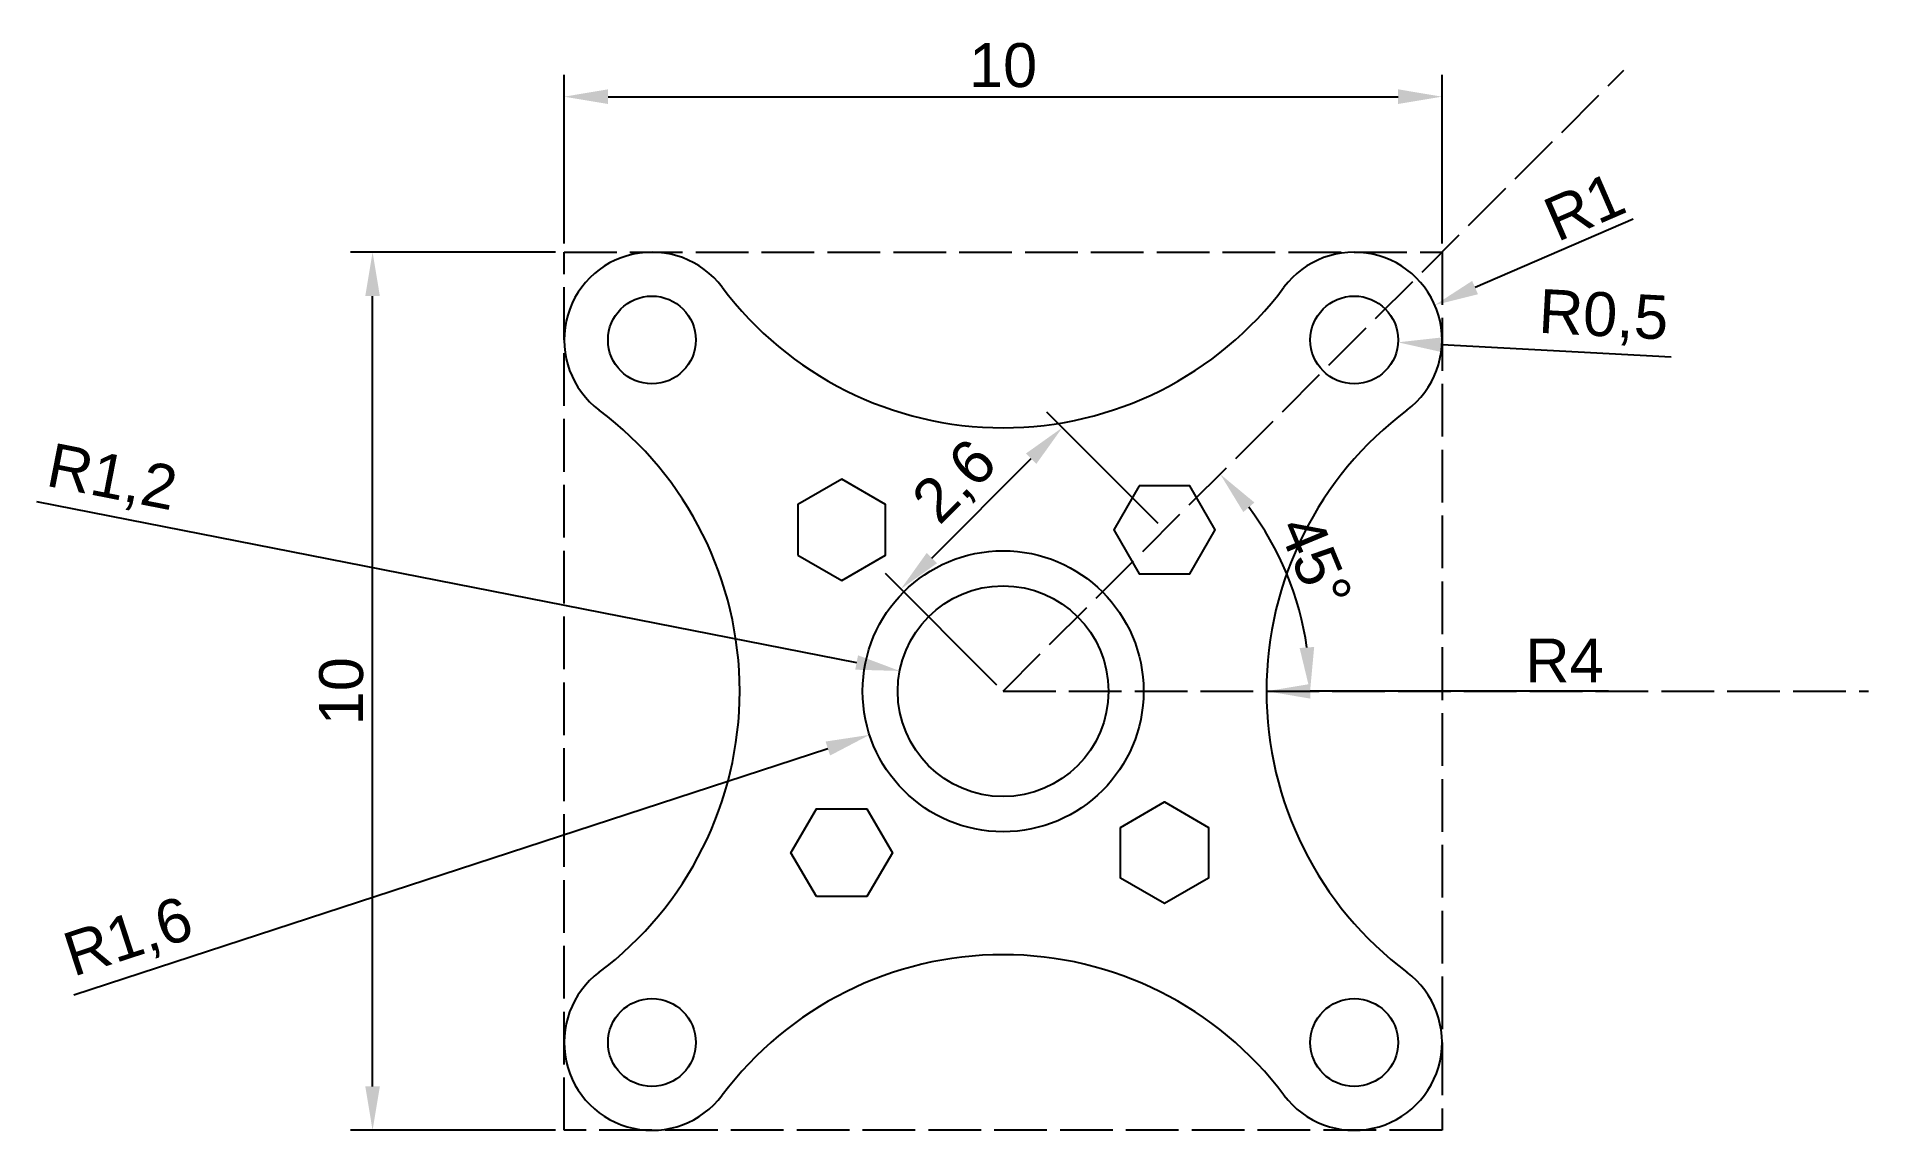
# Model space of a CAD drawing. Header units: millimetres. Extents: x 3050.5 to 3071.4, y 1907.3 to 1919.8.
import ezdxf

# ---------------------------------------------------------------- set-up
doc = ezdxf.new("R2010")
doc.units = ezdxf.units.MM
doc.header["$LTSCALE"] = 0.05
doc.linetypes.add('ACAD_ISO02W100', pattern=[15, 12, -3])
doc.styles.get("Standard").update_dxf_attribs({"font": 'arial.ttf'})
doc.dimstyles.new('ISO-25', dxfattribs={"dimtxt": 0.5, "dimasz": 0.5, "dimexe": 0.25, "dimexo": 0.1, "dimgap": 0.1, "dimtad": 1, "dimtxsty": 'Standard', "dimcen": 2.5, "dimadec": 0, "dimazin": 0, "dimtfac": 1, "dimtmove": 0, "dimatfit": 3, "dimfxl": 1, "dimarcsym": 0})

# ---------------------------------------------------------------- blocks, each defined once
blk = doc.blocks.new('*D2')
at = {"color": 0, "lineweight": -2, "transparency": 16777216}
for p, q in [((3056.506, 1917.441), (3056.506, 1919.361)), ((3066.506, 1917.441), (3066.506, 1919.361)), ((3057.006, 1919.111), (3066.006, 1919.111))]:
    blk.add_line(p, q, dxfattribs=at)
at = {"color": 0, "lineweight": 100, "transparency": 16777216}
for points in [[(3057.006, 1919.195), (3057.006, 1919.028), (3056.506, 1919.111)], [(3066.006, 1919.195), (3066.006, 1919.028), (3066.506, 1919.111)]]:
    blk.add_solid(points, dxfattribs=at)
at = {"layer": 'Defpoints', "color": 0, "lineweight": 100, "transparency": 16777216}
for p in [(3066.506, 1919.111), (3056.506, 1917.341), (3066.506, 1917.341)]:
    blk.add_point(p, dxfattribs=at)
at = {"color": 0, "lineweight": 100, "transparency": 16777216, "insert": (3061.506, 1919.467), "char_height": 0.5, "attachment_point": 5}
blk.add_mtext('10', dxfattribs=at)
blk = doc.blocks.new('*D3')
at = {"color": 0, "lineweight": -2, "transparency": 16777216}
for p, q in [((3056.406, 1917.341), (3054.074, 1917.341)), ((3054.324, 1907.841), (3054.324, 1916.841)), ((3056.406, 1907.341), (3054.074, 1907.341))]:
    blk.add_line(p, q, dxfattribs=at)
at = {"color": 0, "lineweight": 100, "transparency": 16777216}
for points in [[(3054.241, 1916.841), (3054.407, 1916.841), (3054.324, 1917.341)], [(3054.241, 1907.841), (3054.407, 1907.841), (3054.324, 1907.341)]]:
    blk.add_solid(points, dxfattribs=at)
at = {"layer": 'Defpoints', "color": 0, "lineweight": 100, "transparency": 16777216}
for p in [(3054.324, 1917.341), (3056.506, 1917.341), (3056.506, 1907.341)]:
    blk.add_point(p, dxfattribs=at)
at = {"color": 0, "lineweight": 100, "transparency": 16777216, "insert": (3053.969, 1912.341), "char_height": 0.5, "attachment_point": 5, "rotation": 90}
blk.add_mtext('10', dxfattribs=at)
blk = doc.blocks.new('*D4')
at = {"color": 0, "lineweight": -2, "transparency": 16777216}
for p, q in [((3063.274, 1914.25), (3062.004, 1915.52)), ((3060.696, 1913.858), (3061.827, 1914.99)), ((3061.435, 1912.411), (3060.165, 1913.681))]:
    blk.add_line(p, q, dxfattribs=at)
at = {"color": 0, "transparency": 16777216}
for points in [[(3061.768, 1915.049), (3061.886, 1914.931), (3062.181, 1915.343)], [(3060.637, 1913.917), (3060.755, 1913.799), (3060.342, 1913.505)]]:
    blk.add_solid(points, dxfattribs=at)
at = {"layer": 'Defpoints', "color": 0, "transparency": 16777216}
for p in [(3062.181, 1915.343), (3063.345, 1914.179), (3061.506, 1912.341)]:
    blk.add_point(p, dxfattribs=at)
at = {"color": 0, "transparency": 16777216, "insert": (3060.978, 1914.707), "char_height": 0.5, "attachment_point": 5, "rotation": 45}
blk.add_mtext('2,6', dxfattribs=at)
blk = doc.blocks.new('*D5')
at = {"color": 0, "lineweight": -2, "transparency": 16777216}
blk.add_arc((3061.506, 1912.341), 3.497, 8.1994, 36.8006, dxfattribs=at)
at = {"color": 0, "transparency": 16777216}
for points in [[(3064.243, 1914.381), (3064.369, 1914.49), (3063.979, 1914.813)], [(3065.05, 1912.845), (3064.884, 1912.833), (3065.003, 1912.341)]]:
    blk.add_solid(points, dxfattribs=at)
at = {"layer": 'Defpoints', "color": 0, "transparency": 16777216}
for p in [(3068.577, 1919.412), (3064.884, 1913.246), (3061.506, 1912.341), (3061.506, 1912.341), (3071.363, 1912.341)]:
    blk.add_point(p, dxfattribs=at)
at = {"color": 0, "transparency": 16777216, "insert": (3065.064, 1913.814), "char_height": 0.5, "attachment_point": 5, "rotation": 292.5}
blk.add_mtext('45°', dxfattribs=at)
blk = doc.blocks.new('*D6')
at = {"color": 0, "lineweight": -2, "transparency": 16777216}
blk.add_line((3068.685, 1917.718), (3066.882, 1916.937), dxfattribs=at)
at = {"color": 0, "transparency": 16777216}
blk.add_solid([(3066.849, 1917.013), (3066.916, 1916.861), (3066.424, 1916.738)], dxfattribs=at)
at = {"layer": 'Defpoints', "color": 0, "transparency": 16777216}
for p in [(3066.424, 1916.738), (3065.506, 1916.341)]:
    blk.add_point(p, dxfattribs=at)
at = {"color": 0, "transparency": 16777216, "insert": (3068.128, 1917.859), "char_height": 0.5, "attachment_point": 5, "rotation": 23.4253}
blk.add_mtext('R1', dxfattribs=at)
blk = doc.blocks.new('*D7')
at = {"color": 0, "lineweight": -2, "transparency": 16777216}
blk.add_line((3069.118, 1916.144), (3066.505, 1916.286), dxfattribs=at)
at = {"color": 0, "transparency": 16777216}
blk.add_solid([(3066.509, 1916.37), (3066.5, 1916.203), (3066.005, 1916.314)], dxfattribs=at)
at = {"layer": 'Defpoints', "color": 0, "transparency": 16777216}
for p in [(3065.506, 1916.341), (3066.005, 1916.314)]:
    blk.add_point(p, dxfattribs=at)
at = {"color": 0, "transparency": 16777216, "insert": (3068.345, 1916.587), "char_height": 0.5, "attachment_point": 5, "rotation": 356.8879}
blk.add_mtext('R0,5', dxfattribs=at)
blk = doc.blocks.new('*D8')
at = {"color": 0, "lineweight": -2, "transparency": 16777216}
blk.add_line((3068.403, 1912.341), (3065.006, 1912.341), dxfattribs=at)
at = {"color": 0, "transparency": 16777216}
blk.add_solid([(3065.006, 1912.424), (3065.006, 1912.257), (3064.506, 1912.341)], dxfattribs=at)
at = {"layer": 'Defpoints', "color": 0, "transparency": 16777216}
for p in [(3064.506, 1912.341), (3068.506, 1912.341)]:
    blk.add_point(p, dxfattribs=at)
at = {"color": 0, "transparency": 16777216, "insert": (3067.901, 1912.691), "char_height": 0.5, "attachment_point": 5}
blk.add_mtext('R4', dxfattribs=at)
blk = doc.blocks.new('*D9')
at = {"color": 0, "lineweight": -2, "transparency": 16777216}
blk.add_line((3050.921, 1908.883), (3059.51, 1911.689), dxfattribs=at)
at = {"color": 0, "transparency": 16777216}
blk.add_solid([(3059.484, 1911.768), (3059.536, 1911.609), (3059.985, 1911.844)], dxfattribs=at)
at = {"layer": 'Defpoints', "color": 0, "transparency": 16777216}
for p in [(3061.506, 1912.341), (3059.985, 1911.844)]:
    blk.add_point(p, dxfattribs=at)
at = {"color": 0, "transparency": 16777216, "insert": (3051.552, 1909.51), "char_height": 0.5, "attachment_point": 5, "rotation": 18.0914}
blk.add_mtext('R1,6', dxfattribs=at)
blk = doc.blocks.new('*D10')
at = {"color": 0, "lineweight": -2, "transparency": 16777216}
blk.add_line((3050.497, 1914.5), (3059.838, 1912.668), dxfattribs=at)
at = {"color": 0, "transparency": 16777216}
blk.add_solid([(3059.854, 1912.75), (3059.822, 1912.586), (3060.328, 1912.572)], dxfattribs=at)
at = {"layer": 'Defpoints', "color": 0, "transparency": 16777216}
for p in [(3060.328, 1912.572), (3061.506, 1912.341)]:
    blk.add_point(p, dxfattribs=at)
at = {"color": 0, "transparency": 16777216, "insert": (3051.351, 1914.741), "char_height": 0.5, "attachment_point": 5, "rotation": 348.9027}
blk.add_mtext('R1,2', dxfattribs=at)

msp = doc.modelspace()

# ---------------------------------------------------------------- linework, layer by layer
at = {"linetype": 'ACAD_ISO02W100'}
for q in [(3068.577, 1919.412), (3071.363, 1912.341)]:
    msp.add_line((3061.506, 1912.341), q, dxfattribs=at)
msp.add_lwpolyline([(3056.506, 1917.341), (3066.506, 1917.341), (3066.506, 1907.341), (3056.506, 1907.341)], close=True, dxfattribs=at)
for points in [[(3059.168, 1913.89), (3059.668, 1913.602), (3060.168, 1913.89), (3060.168, 1914.468), (3059.668, 1914.757), (3059.168, 1914.468)], [(3063.056, 1914.679), (3062.767, 1914.179), (3063.056, 1913.679), (3063.633, 1913.679), (3063.922, 1914.179), (3063.633, 1914.679)], [(3062.845, 1910.791), (3063.345, 1911.08), (3063.845, 1910.791), (3063.845, 1910.214), (3063.345, 1909.925), (3062.845, 1910.214)], [(3059.379, 1910.002), (3059.09, 1910.502), (3059.379, 1911.002), (3059.956, 1911.002), (3060.245, 1910.502), (3059.956, 1910.002)]]:
    msp.add_lwpolyline(points, close=True)
for centre, radius in [((3057.506, 1916.341), 0.5), ((3065.506, 1916.341), 0.5), ((3061.506, 1912.341), 1.6), ((3061.506, 1912.341), 1.2), ((3057.506, 1908.341), 0.5), ((3065.506, 1908.341), 0.5)]:
    msp.add_circle(centre, radius)
for centre, radius, start, end in [((3057.506, 1916.341), 1, 36.8699, 233.1301), ((3065.506, 1916.341), 1, 306.8699, 143.1301), ((3061.506, 1919.341), 4, 216.8693, 323.1301), ((3054.506, 1912.341), 4, 306.8693, 53.1308), ((3068.506, 1912.341), 4, 126.8694, 233.1301), ((3061.506, 1905.341), 4, 36.8699, 143.1306), ((3057.506, 1908.341), 1, 126.8699, 323.1301), ((3065.506, 1908.341), 1, 216.8699, 53.1301)]:
    msp.add_arc(centre, radius, start, end)

# ---------------------------------------------------------------- dimensions: what is measured, and where the dimension line sits
at = {"color": 3, "lineweight": 100}
dim = msp.add_linear_dim(base=(3066.506, 1919.111), p1=(3056.506, 1917.341), p2=(3066.506, 1917.341), dimstyle='ISO-25', dxfattribs=at)
dim.commit()
dim.dimension.update_dxf_attribs({"geometry": '*D2', "text_midpoint": (3061.506, 1919.467)})
at = {"color": 3}
dim = msp.add_angular_dim_2l(base=(3064.884, 1913.246), line1=((3061.506, 1912.341), (3068.577, 1919.412)), line2=((3061.506, 1912.341), (3071.363, 1912.341)), dimstyle='ISO-25', dxfattribs=at)
dim.commit()
dim.dimension.update_dxf_attribs({"geometry": '*D5', "text_midpoint": (3065.064, 1913.814)})
for center, mpoint, picture, middle in [((3065.506, 1916.341), (3066.424, 1916.738), '*D6', (3068.267, 1917.537)), ((3065.506, 1916.341), (3066.005, 1916.314), '*D7', (3068.323, 1916.188)), ((3061.506, 1912.341), (3060.328, 1912.572), '*D10', (3051.274, 1914.348)), ((3061.506, 1912.341), (3059.985, 1911.844), '*D9', (3051.676, 1909.129))]:
    dim = msp.add_radius_dim(center=center, mpoint=mpoint, dimstyle='ISO-25', override={"dimcen": 0, "dimtofl": 0}, dxfattribs=at)
    dim.commit()
    dim.dimension.update_dxf_attribs({"geometry": picture, "text_midpoint": middle, "dimtype": 164})
at = {"color": 3, "lineweight": 100}
dim = msp.add_linear_dim(base=(3054.324, 1917.341), p1=(3056.506, 1907.341), p2=(3056.506, 1917.341), angle=90, dimstyle='ISO-25', dxfattribs=at)
dim.commit()
dim.dimension.update_dxf_attribs({"geometry": '*D3', "text_midpoint": (3053.969, 1912.341)})
at = {"color": 3}
dim = msp.add_aligned_dim(p1=(3061.506, 1912.341), p2=(3063.345, 1914.179), distance=1.646, dimstyle='ISO-25', dxfattribs=at)
dim.commit()
dim.dimension.update_dxf_attribs({"geometry": '*D4', "text_midpoint": (3060.978, 1914.707)})
dim = msp.add_radius_dim(center=(3068.506, 1912.341), mpoint=(3064.506, 1912.341), dimstyle='ISO-25', dxfattribs=at)
dim.commit()
dim.dimension.update_dxf_attribs({"geometry": '*D8', "text_midpoint": (3067.901, 1912.341), "dimtype": 164})

doc.saveas('drawing.dxf')
